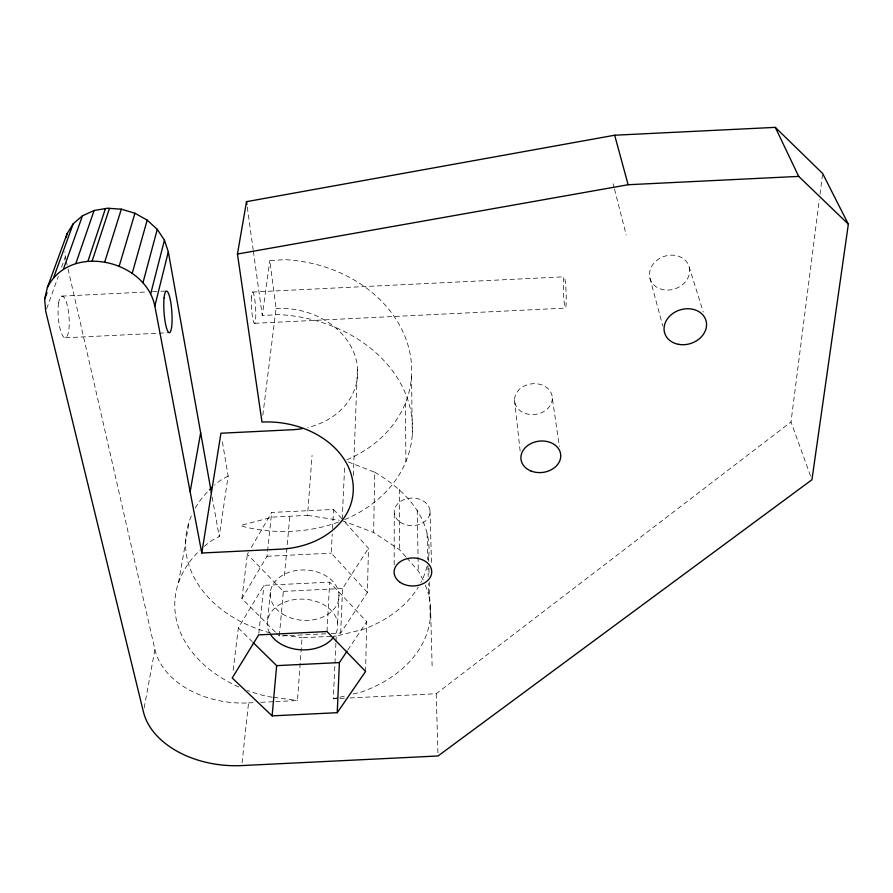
<?xml version="1.0" encoding="UTF-8"?>
<svg xmlns="http://www.w3.org/2000/svg" width="893" height="893" viewBox="0 0 893 893"><rect width="100%" height="100%" fill="white"/><g stroke="black" fill="none" stroke-linecap="round" stroke-linejoin="round"><path stroke-width="0.67" stroke-dasharray="4.46 3.35" d="M394.159 564.778L394.271 512.805M405.824 556.808L399.595 549.72L373.609 532.462L374.77 472.252L347.5 461.648M365.583 671.469L366.744 621.718L329.662 582.147L263.926 585.361L238.331 628.002L232.872 672.585M331.136 633.528L340.679 633.059L367.425 592.472L368.452 548.335L342.745 519.659M353.349 475.467L357.468 367.358M340.679 633.059L342.599 588.476L368.452 548.335M342.209 519.302L344.72 464.728M337.61 623.147L338.96 593.856M344.441 698.226L333.323 698.772L335.913 643.038M335.98 641.654L336.237 636.073L362.692 629.543A121.839 91.399 3.3 0 0 418.192 587.248M327.005 631.552L329.662 582.147M367.425 592.472L331.214 553.135L332.252 534.014M332.542 528.544L333.569 509.423L271.673 512.448L250.14 549.474M275.725 701.585L297.469 700.525L302.035 637.747L332.129 636.274M338.447 522.07A135.714 108.176 6.3 0 1 244.57 526.87L240.563 525.475L272.51 517.092L307.538 515.373L312.07 455.408M284.443 575.751L289.901 515.35M325.677 633.796L279.319 636.062L283.349 591.378L247.361 554.252L249.448 550.668M267.61 619.943L270.557 590.619M258.814 633.517L263.926 585.361M275.379 632.121L241.936 598.611L267.018 556.272L271.673 512.448M242.059 762.856L248.544 702.914A84.221 59.474 4.8 0 1 154.913 649.512L67.466 266.415M241.936 598.611L247.361 554.252M262.832 415.212L276.071 308.409L269.809 260.644L284.755 259.662A128.503 105.452 7.2 0 1 407.699 344.185A128.503 105.452 7.2 0 1 346.16 460.118M810.543 475.902L790.997 421.954L819.305 199.719M820.008 194.194L822.464 174.872M344.676 519.626A135.714 108.176 6.3 0 0 408.068 400.611A135.714 108.176 6.3 0 0 278.114 314.57L262.274 315.609L269.809 260.644M204.229 546.393A128.034 92.805 2.9 0 1 212.021 540.365L219.209 536.559L228.15 476.047L222.067 439.914M178.522 582.727L189.26 521.322M144.186 707.859L154.913 649.512M46.67 308.755L58.302 276.35M61.561 267.275L65.289 256.905L64.888 251.647M347.757 650.093L366.744 621.718M350 697.958L436.208 693.738L790.997 421.954M228.15 476.047L221.308 479.764A121.839 91.399 3.3 0 0 214.588 485.055M333.323 698.772L338.603 697.5M339.92 697.187L346.529 695.602M353.126 694.017L361.051 692.12A128.034 92.805 2.9 0 0 428.651 594.615L428.372 583.486M61.997 296.119L146.943 291.966M152.513 291.687L159.479 291.352M160.874 291.285L166.444 291.006M252.529 292.044L564.175 276.797M254.594 323.311L565.369 308.107A15.672 1.284 87.7 0 0 565.626 285.057A15.672 1.284 87.7 0 0 563.371 284.208A15.672 1.284 87.7 0 0 565.369 308.107M65.446 337.766L169.514 332.676M267.018 556.272L331.214 553.135M283.349 591.378L342.599 588.476M333.502 636.207L336.237 636.073M248.544 702.914L253.98 702.646M260.778 702.322L274.363 701.652M272.265 697.187L268.291 696.652A128.034 92.805 2.9 0 1 247.473 690.479M273.593 697.355L297.469 700.525M283.483 635.169L302.035 637.747M307.538 515.373L339.485 520.251M342.142 520.664L373.609 532.462M374.77 472.252C398.211 486.004 420.424 506.074 427.1 533.422A121.839 91.399 3.3 0 1 428.305 559.878M238.331 628.002L252.083 641.509M276.361 633.104L279.319 636.062M333.569 509.423L341.829 518.632M406.717 557.824L418.304 570.995L424.566 582.627M425.381 585.015L428.651 594.615M689.251 267.286A20.405 17.09 -18.8 0 1 663.209 289.678A20.405 17.09 -18.8 0 1 656.232 260.868A20.405 17.09 -18.8 0 1 689.251 267.286L703.271 312.014M649.948 278.203L662.74 325.9M613.145 183.735L614.172 187.787M614.518 189.137L626.205 235.026M65.289 256.905L65.915 259.617M66.227 260.979L67.154 265.054M212.132 496.977L219.209 536.559M552.332 398.311A18.965 15.393 -7.6 0 1 523.923 412.89A18.965 15.393 -7.6 0 1 524.024 386.144A18.965 15.393 -7.6 0 1 552.332 398.311L559.353 446.344M247.272 207.154L253.166 249.716M253.355 251.089L262.274 315.609M514.524 400.164L520.139 451.032M436.208 693.738L437.938 753.212M430.024 511.064L431.531 564.32M430.538 606.749L432.179 668.21M428.64 557.277L428.752 561.384M428.93 568.216L429.109 575.059M429.287 581.901L430.247 618.827M427.1 533.422L427.769 559.844M427.914 565.403L428.194 576.532M417.243 510.171L418.304 570.995M411.506 376.466L412.32 434.5M405.422 402.977L405.902 461.648M399.45 489.23L399.595 549.72M269.697 633.048A35.273 25.361 2.8 0 1 303.531 599.147A35.273 25.361 2.8 0 1 334.451 635.961M427.021 566.352A121.839 91.399 3.3 0 1 420.871 582.526M270.266 632.88A121.839 91.399 3.3 0 1 192.174 514.022M195.266 508.05A121.839 91.399 3.3 0 1 208.449 490.782M238.866 686.985A128.034 92.805 2.9 0 1 200.11 550.099M276.071 308.409A73.851 60.545 7.1 0 1 355.961 358.919A73.851 60.545 7.1 0 1 307.627 427.546M282.456 613.938A34.47 25.205 3 0 0 338.547 600.42A34.47 25.205 3 0 0 292.893 571.185A34.47 25.205 3 0 0 282.456 613.938M400.097 522.104A17.905 13.775 -0.9 0 0 429.633 514.647A17.905 13.775 -0.9 0 0 406.683 498.74A17.905 13.775 -0.9 0 0 400.097 522.104M251.391 297.09A15.672 2.02 86.4 0 0 254.047 322.942A15.672 2.02 86.4 0 0 255.186 303.006A15.672 2.02 86.4 0 0 251.391 297.09M58.614 302.995A20.896 5.38 85.5 0 0 64.006 337.331A20.896 5.38 85.5 0 0 68.303 310.53A20.896 5.38 85.5 0 0 58.614 302.995"/><path stroke-width="1.34" d="M337.241 712.692L365.583 671.469L327.005 631.552L258.669 634.89L232.213 677.988L272.119 715.873L337.241 712.692L339.396 662.573L346.997 651.22M272.119 715.873L276.651 665.642L253.065 642.48M47.385 287.457C70.011 242.595 145.224 259.55 154.835 306.02L201.785 553.013L280.558 549.162A82.178 63.47 5.6 0 0 352.768 481.617A82.178 63.47 5.6 0 0 261.995 422.054L237.449 254.036L246.513 201.662L614.674 135.223L775.303 127.364L822.643 173.488L848.35 224.165L811.938 479.753L438.016 755.98L241.757 765.58A88.24 60.065 4.3 0 1 143.438 711.933L45.733 311.356L44.65 299.144L47.385 287.457L67.064 233.765L73.215 223.763L82.446 215.816L94.122 210.502L107.417 208.236L121.359 209.174L134.943 213.248L147.189 220.147L157.257 229.356L164.446 240.184L168.319 251.859L211.407 492.88M201.785 553.013L220.939 433.228L291.978 429.756A73.851 60.545 7.1 0 0 302.493 428.595M190.142 491.753L200.657 432.792M66.171 237.538L67.064 233.765M154.835 306.02L168.319 251.859M150.66 293.964L164.446 240.184M142.958 282.78L157.257 229.356M132.231 273.28L147.189 220.147M119.182 266.17L134.943 213.248M104.738 261.962L121.359 209.174M92.102 261.147L109.448 208.37M87.882 261.359L105.474 208.56M75.872 263.379L94.122 210.502M63.537 268.882L82.446 215.816M53.814 277.12L73.215 223.763M44.65 299.144L46.994 292.714M237.449 254.036L628.136 184.728L798.699 176.39L848.35 224.165M276.651 665.642L339.396 662.573M775.303 127.364L798.699 176.39M614.674 135.223L628.136 184.728M246.513 201.662L246.892 204.408M333.781 636.921A35.273 25.361 2.8 0 1 301.443 649.836A35.273 25.361 2.8 0 1 270.289 634.063M209.431 489.81A121.839 91.399 3.3 0 1 212.467 486.919M400.265 582.426A18.82 14.009 -1 0 0 431.308 574.791A18.82 14.009 -1 0 0 407.197 558.661A18.82 14.009 -1 0 0 400.265 582.426M530.743 470.901A19.992 15.739 -7.2 0 0 560.759 455.955A19.992 15.739 -7.2 0 0 530.978 443.542A19.992 15.739 -7.2 0 0 530.743 470.901M678.434 344.318A21.577 17.603 -17.4 0 0 706.151 321.223A21.577 17.603 -17.4 0 0 671.313 314.649A21.577 17.603 -17.4 0 0 678.434 344.318M164.089 297.838A20.896 3.907 86 0 0 168.464 332.229A20.896 3.907 86 0 0 171.222 305.495A20.896 3.907 86 0 0 164.089 297.838"/></g></svg>
